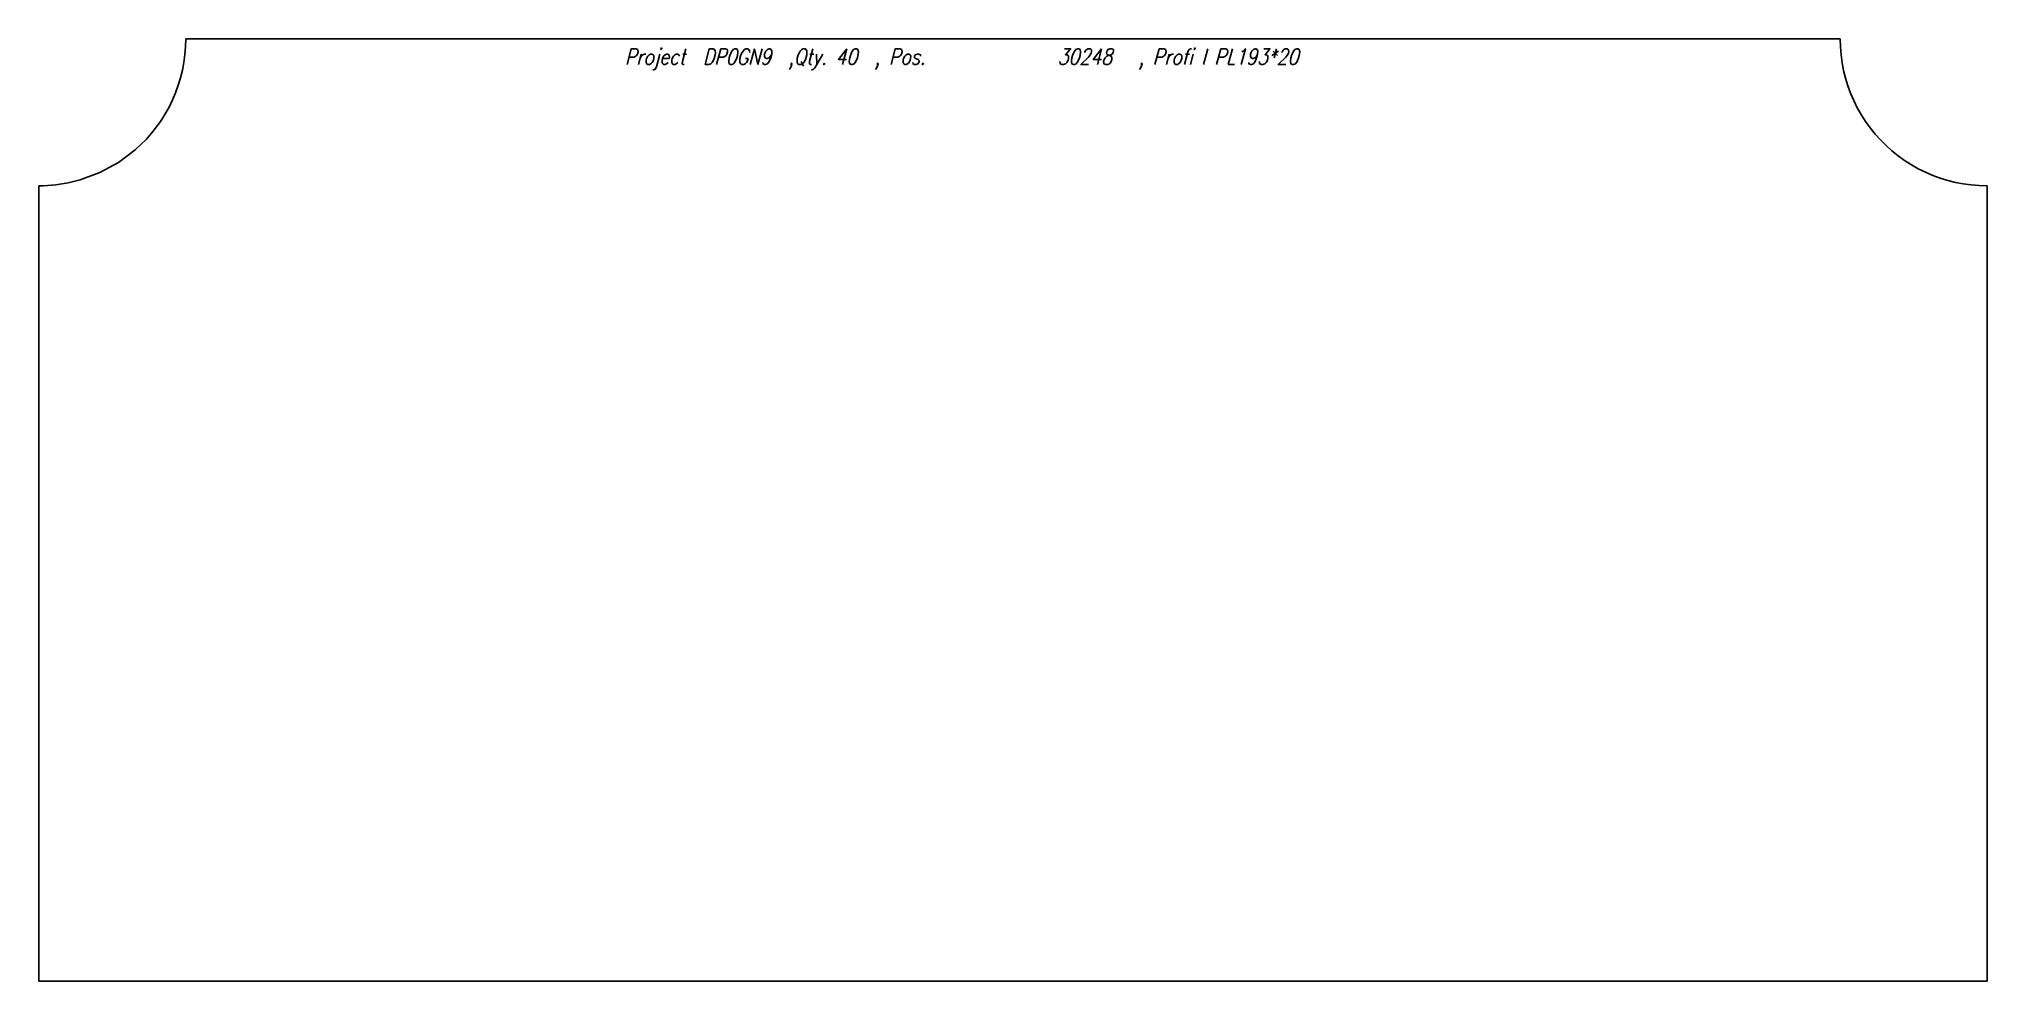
# Model space of a CAD drawing. Extents: x 0 to 398, y -96 to 96.
import ezdxf

# ---------------------------------------------------------------- set-up
doc = ezdxf.new("R2010")
doc.units = 0
doc.header["$LTSCALE"] = 10
doc.layers.add('TEILE', color=7, linetype='CONTINUOUS')
doc.layers.add('UNTERSCHRIFT', color=7, linetype='CONTINUOUS')
doc.styles.get("Standard").update_dxf_attribs({"font": 'ROMANS'})

msp = doc.modelspace()

# ---------------------------------------------------------------- linework, layer by layer
at = {"layer": 'TEILE', "color": 2}
for p, q in [((29.957005, 94.644279), (30.000004, 96.25)), ((30.000004, 96.25), (30, 96.25)), ((30, 96.25), (368, 96.25)), ((368, 96.25), (368.044006, 94.625839)), ((29.613714, 91.451218), (29.828117, 93.043144)), ((29.828117, 93.043144), (29.957005, 94.644279)), ((368.044006, 94.625839), (368.175842, 93.006432)), ((368.175842, 93.006432), (368.395203, 91.396545)), ((28.464787, 86.776009), (28.931072, 88.313148)), ((28.931072, 88.313148), (29.314415, 89.873047)), ((29.314415, 89.873047), (29.613714, 91.451218)), ((368.395203, 91.396545), (368.701416, 89.800888)), ((368.701416, 89.800888), (369.093506, 88.224152)), ((369.093506, 88.224152), (369.570435, 86.670959)), ((26.582806, 82.344788), (27.288969, 83.787544)), ((27.288969, 83.787544), (27.916897, 85.266037)), ((27.916897, 85.266037), (28.464787, 86.776009)), ((369.570435, 86.670959), (370.130676, 85.145859)), ((370.130676, 85.145859), (370.772736, 83.653328)), ((370.772736, 83.653328), (371.494629, 82.197754)), ((24.944096, 79.582893), (25.800436, 80.941895)), ((25.800436, 80.941895), (26.582806, 82.344788)), ((371.494629, 82.197754), (372.294312, 80.783386)), ((372.294312, 80.783386), (373.169312, 79.414383)), ((20.831192, 74.661545), (21.956837, 75.807457)), ((21.956837, 75.807457), (23.019539, 77.011986)), ((23.019539, 77.011986), (24.016243, 78.271667)), ((24.016243, 78.271667), (24.944096, 79.582893)), ((373.169312, 79.414383), (374.117188, 78.094772)), ((374.117188, 78.094772), (375.135162, 76.828415)), ((375.135162, 76.828415), (376.220123, 75.619019)), ((16.219225, 71.01239), (19.645823, 73.577507)), ((19.645823, 73.577507), (20.831192, 74.661545)), ((376.220123, 75.619019), (377.369049, 74.470131)), ((377.369049, 74.470131), (378.57843, 73.385132)), ((378.57843, 73.385132), (379.844788, 72.367203)), ((379.844788, 72.367203), (381.164398, 71.419327)), ((8.451977, 67.46521), (12.46245, 68.961037)), ((12.46245, 68.961037), (16.219225, 71.01239)), ((381.164398, 71.419327), (382.533386, 70.544281)), ((382.533386, 70.544281), (383.947754, 69.744637)), ((383.947754, 69.744637), (385.40332, 69.022736)), ((385.40332, 69.022736), (386.895874, 68.380692)), ((386.895874, 68.380692), (388.420959, 67.820396)), ((388.420959, 67.820396), (389.974182, 67.343491)), ((0, 66.25), (0.856678, 66.26223)), ((0, -96.25), (0, 66.25)), ((0.856678, 66.26223), (1.712661, 66.29892)), ((1.712661, 66.29892), (2.567247, 66.360046)), ((2.567247, 66.360046), (3.41974, 66.445541)), ((3.41974, 66.445541), (4.269443, 66.555351)), ((4.269443, 66.555351), (5.115664, 66.689377)), ((5.115664, 66.689377), (5.957711, 66.847519)), ((5.957711, 66.847519), (6.7949, 67.02964)), ((6.7949, 67.02964), (7.626547, 67.235588)), ((7.626547, 67.235588), (8.451974, 67.46521)), ((8.451974, 67.46521), (8.451977, 67.46521)), ((389.974182, 67.343491), (391.550903, 66.951378)), ((391.550903, 66.951378), (393.146545, 66.645195)), ((393.146545, 66.645195), (394.756439, 66.42585)), ((394.756439, 66.42585), (396.375854, 66.293983)), ((396.375854, 66.293983), (398, 66.249985)), ((398, 66.25), (398, -96.25)), ((398, 66.249985), (398, 66.25)), ((398, -96.25), (0, -96.25))]:
    msp.add_line(p, q, dxfattribs=at)

# ---------------------------------------------------------------- texts
at = {"layer": 'UNTERSCHRIFT', "color": 2, "oblique": 15, "width": 0.8}
for s, p in [('Project  DP0GN9  ,Qty. 40  , Pos. ', (119.700005, 91)), ('30248', (208.099991, 91)), ('  , Profi l PL193*20', (221.099991, 91))]:
    msp.add_text(s, height=3.25, dxfattribs=at).set_placement(p)

doc.saveas('drawing.dxf')
